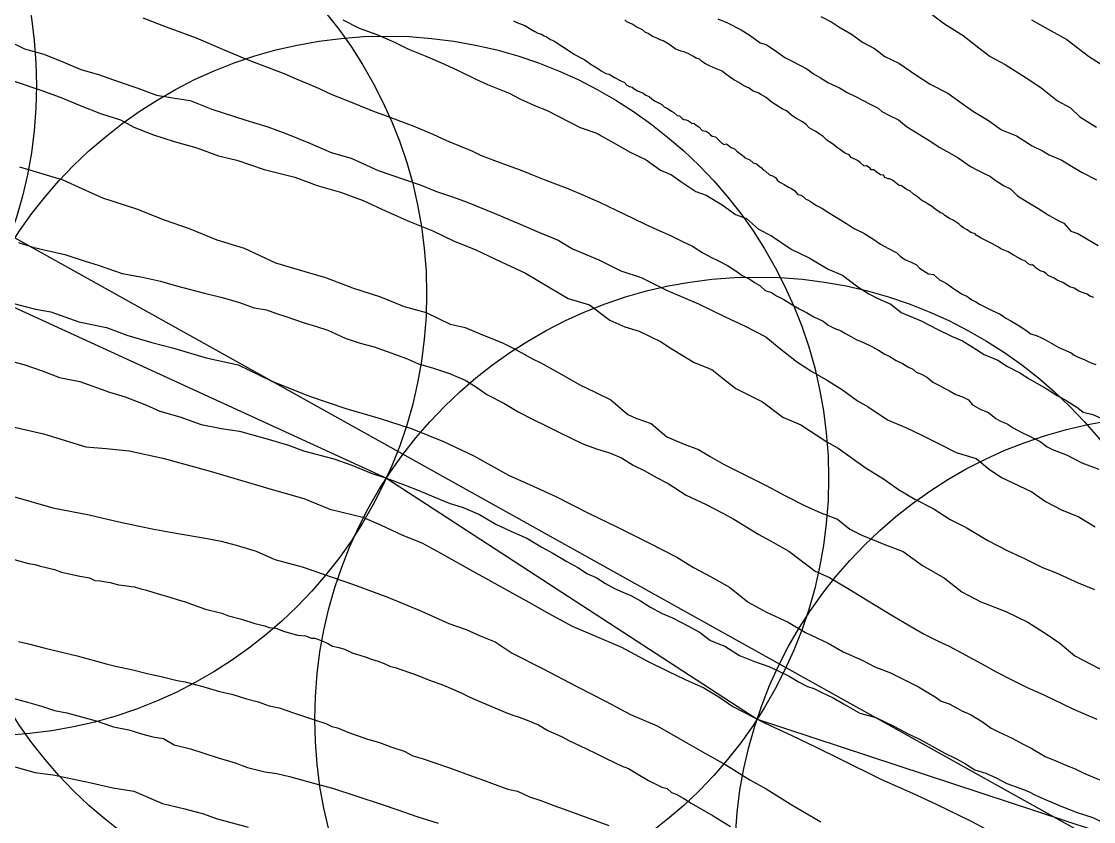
# Model space of a CAD drawing. Header units: millimetres. Extents: x 19067981 to 38137102, y 2652003 to 2652615.
# Drawn here: x 19068220.05 to 19068229.74, y 2652515.33 to 2652522.57 of the extents above; entities that cross this region are included whole.
import ezdxf

# ---------------------------------------------------------------- set-up
doc = ezdxf.new("R2010")
doc.units = ezdxf.units.MM

msp = doc.modelspace()

# ---------------------------------------------------------------- linework, layer by layer
at = {"color": 2}
msp.add_line((19068213.0485, 2652524.475), (19068232.9502, 2652513.3862), dxfattribs=at)
at = {"color": 1}
msp.add_lwpolyline([(19068213.0485, 2652524.475), (19068216.1817, 2652521.9885), (19068219.7101, 2652520.1042), (19068223.3459, 2652518.4365), (19068226.6995, 2652516.2564), (19068230.4981, 2652515.0032), (19068234.4585, 2652514.4417), (19068237.8622, 2652516.3849)], dxfattribs=at)
for points in [[(19068228.2217, 2652522.6773), (19068228.3954, 2652522.5462), (19068228.562, 2652522.4405), (19068228.7059, 2652522.3293), (19068228.8081, 2652522.2503), (19068228.9432, 2652522.1801), (19068229.1315, 2652522.0574), (19068229.2659, 2652521.9699), (19068229.4174, 2652521.8504), (19068229.5348, 2652521.7872), (19068229.6194, 2652521.7069), (19068229.7676, 2652521.6136)], [(19068221.1436, 2652522.6029), (19068221.3551, 2652522.5203), (19068221.6272, 2652522.4197), (19068221.8635, 2652522.3178), (19068222.0871, 2652522.2236), (19068222.3416, 2652522.1268), (19068222.4274, 2652522.0945), (19068222.5294, 2652522.0492), (19068222.6536, 2652521.9997), (19068222.7381, 2652521.9625), (19068222.8529, 2652521.908), (19068222.9765, 2652521.8593), (19068223.1036, 2652521.8095), (19068223.2203, 2652521.7614), (19068223.3775, 2652521.7025), (19068223.5941, 2652521.6217), (19068223.7672, 2652521.5482), (19068223.8911, 2652521.4929), (19068224.0065, 2652521.4435), (19068224.12, 2652521.3979), (19068224.1984, 2652521.3601), (19068224.3253, 2652521.3094), (19068224.4724, 2652521.255), (19068224.5574, 2652521.2258), (19068224.6519, 2652521.1871), (19068224.7895, 2652521.1333), (19068224.9889, 2652521.0565), (19068225.1287, 2652520.9967), (19068225.2739, 2652520.9321), (19068225.4238, 2652520.8614), (19068225.5804, 2652520.7873), (19068225.6882, 2652520.7348), (19068225.7918, 2652520.6864), (19068225.9167, 2652520.6307), (19068226.0247, 2652520.5791), (19068226.1141, 2652520.534), (19068226.2077, 2652520.4746), (19068226.2807, 2652520.4363), (19068226.3444, 2652520.4056), (19068226.432, 2652520.3599), (19068226.5062, 2652520.3116), (19068226.5641, 2652520.2708), (19068226.6326, 2652520.2355), (19068226.6755, 2652520.2061), (19068226.7246, 2652520.1784), (19068226.7714, 2652520.1356), (19068226.8297, 2652520.1156), (19068226.8732, 2652520.0848), (19068226.9422, 2652520.0534), (19068227.0134, 2652520.0088), (19068227.0803, 2652519.9693), (19068227.1453, 2652519.9366), (19068227.2136, 2652519.8964), (19068227.2953, 2652519.8576), (19068227.3431, 2652519.8206), (19068227.4021, 2652519.7918), (19068227.461, 2652519.7691), (19068227.4925, 2652519.7477), (19068227.5541, 2652519.7142), (19068227.5943, 2652519.6902), (19068227.6608, 2652519.6651), (19068227.7318, 2652519.6297), (19068227.7987, 2652519.5949), (19068227.8476, 2652519.5628), (19068227.9012, 2652519.5361), (19068227.9571, 2652519.5016), (19068228.0147, 2652519.4736), (19068228.0636, 2652519.4435), (19068228.1064, 2652519.4214), (19068228.1366, 2652519.394), (19068228.1861, 2652519.3759), (19068228.2399, 2652519.3481), (19068228.2901, 2652519.3039), (19068228.349, 2652519.2738), (19068228.3986, 2652519.2478), (19068228.4394, 2652519.227), (19068228.497, 2652519.1923), (19068228.5575, 2652519.1718), (19068228.6117, 2652519.1444), (19068228.6479, 2652519.101), (19068228.7222, 2652519.0575), (19068228.7925, 2652519.0294), (19068228.8583, 2652518.9755), (19068228.9011, 2652518.9521), (19068228.962, 2652518.9287), (19068229.0143, 2652518.892), (19068229.0558, 2652518.8699), (19068229.0879, 2652518.8538), (19068229.1687, 2652518.8134), (19068229.2597, 2652518.7679), (19068229.3227, 2652518.7204), (19068229.3702, 2652518.6957), (19068229.5049, 2652518.6449), (19068229.6377, 2652518.5764), (19068229.7888, 2652518.5175)], [(19068222.9513, 2652522.5821), (19068223.0991, 2652522.5088), (19068223.26, 2652522.4512), (19068223.4183, 2652522.3816), (19068223.5457, 2652522.3186), (19068223.6959, 2652522.2584), (19068223.8711, 2652522.1817), (19068223.9945, 2652522.1254), (19068224.1554, 2652522.0478), (19068224.2613, 2652521.9982), (19068224.4562, 2652521.9198), (19068224.5594, 2652521.8649), (19068224.7016, 2652521.8019), (19068224.7955, 2652521.7658), (19068225.0975, 2652521.6085), (19068225.241, 2652521.5617), (19068225.4046, 2652521.4719), (19068225.544, 2652521.3902), (19068225.6969, 2652521.3166), (19068225.826, 2652521.2235), (19068225.9237, 2652521.1809), (19068226.008, 2652521.1207), (19068226.146, 2652521.0297), (19068226.2377, 2652520.9969), (19068226.3841, 2652520.9097), (19068226.5043, 2652520.8224), (19068226.6041, 2652520.7869), (19068226.7112, 2652520.6896), (19068226.8305, 2652520.6279), (19068227.0061, 2652520.5074), (19068227.1707, 2652520.4293), (19068227.3408, 2652520.3279), (19068227.4708, 2652520.2717), (19068227.6106, 2652520.168), (19068227.7089, 2652520.1044), (19068227.7864, 2652520.0643), (19068227.9082, 2652520.0117), (19068228.0024, 2652519.9357), (19068228.1823, 2652519.8597), (19068228.3346, 2652519.7809), (19068228.4626, 2652519.719), (19068228.5568, 2652519.6776), (19068228.6454, 2652519.625), (19068228.7534, 2652519.5559), (19068228.8752, 2652519.5034), (19068228.9652, 2652519.4453), (19068229.0745, 2652519.3886), (19068229.159, 2652519.3361), (19068229.3147, 2652519.2466), (19068229.413, 2652519.183), (19068229.5002, 2652519.136), (19068229.6012, 2652519.0724), (19068229.6497, 2652519.0323), (19068229.7355, 2652519.0129), (19068229.9113, 2652518.9327)], [(19068224.4972, 2652522.5747), (19068224.5273, 2652522.5593), (19068224.5729, 2652522.5423), (19068224.5976, 2652522.5323), (19068224.652, 2652522.498), (19068224.689, 2652522.4764), (19068224.7161, 2652522.4633), (19068224.7485, 2652522.4533), (19068224.774, 2652522.4386), (19068224.7933, 2652522.4309), (19068224.8319, 2652522.4062), (19068224.8621, 2652522.3939), (19068224.8883, 2652522.3762), (19068224.9488, 2652522.3349), (19068225.0006, 2652522.3033), (19068225.04, 2652522.277), (19068225.098, 2652522.2413), (19068225.1413, 2652522.2228), (19068225.1977, 2652522.1796), (19068225.2355, 2652522.1588), (19068225.2749, 2652522.1348), (19068225.2888, 2652522.121), (19068225.3321, 2652522.097), (19068225.3622, 2652522.0924), (19068225.4101, 2652522.0608), (19068225.4676, 2652522.0303), (19068225.4977, 2652522.0195), (19068225.5216, 2652521.9917), (19068225.544, 2652521.9794), (19068225.5688, 2652521.9732), (19068225.5888, 2652521.9601), (19068225.6182, 2652521.9408), (19068225.6699, 2652521.9208), (19068225.6931, 2652521.9015), (19068225.7225, 2652521.8884), (19068225.7464, 2652521.8683), (19068225.7727, 2652521.8498), (19068225.837, 2652521.8163), (19068225.8579, 2652521.797), (19068225.8942, 2652521.7793), (19068225.9251, 2652521.7577), (19068225.9467, 2652521.7453), (19068225.9762, 2652521.7173), (19068225.9962, 2652521.715), (19068226.021, 2652521.6918), (19068226.0372, 2652521.6818), (19068226.0565, 2652521.6779), (19068226.0774, 2652521.6687), (19068226.0967, 2652521.6579), (19068226.1098, 2652521.6448), (19068226.1268, 2652521.6494), (19068226.1476, 2652521.6301), (19068226.1708, 2652521.6147), (19068226.2011, 2652521.5828), (19068226.2174, 2652521.5804), (19068226.2382, 2652521.5774), (19068226.2583, 2652521.5619), (19068226.2761, 2652521.5473), (19068226.294, 2652521.5293), (19068226.3241, 2652521.5247), (19068226.3418, 2652521.5062), (19068226.3619, 2652521.4846), (19068226.3797, 2652521.4668), (19068226.4005, 2652521.4568), (19068226.4214, 2652521.4622), (19068226.464, 2652521.4282), (19068226.4934, 2652521.4166), (19068226.5166, 2652521.3943), (19068226.5397, 2652521.3781), (19068226.5621, 2652521.3619), (19068226.5814, 2652521.3449), (19068226.5876, 2652521.3341), (19068226.6325, 2652521.3154), (19068226.6634, 2652521.2899), (19068226.6928, 2652521.2791), (19068226.7167, 2652521.2606), (19068226.7376, 2652521.2444), (19068226.7553, 2652521.2275), (19068226.7746, 2652521.2136), (19068226.8118, 2652521.1801), (19068226.8396, 2652521.1732), (19068226.8643, 2652521.1555), (19068226.8852, 2652521.1292), (19068226.9099, 2652521.1123), (19068226.9447, 2652521.0937), (19068226.9835, 2652521.0702), (19068227.0098, 2652521.0571), (19068227.0414, 2652521.0355), (19068227.0685, 2652521.0015), (19068227.0971, 2652520.9977), (19068227.1156, 2652520.9853), (19068227.1411, 2652520.9622), (19068227.165, 2652520.9529), (19068227.2371, 2652520.9034), (19068227.2848, 2652520.8792), (19068227.3443, 2652520.8393), (19068227.4007, 2652520.8065), (19068227.5073, 2652520.742), (19068227.5723, 2652520.6975), (19068227.6642, 2652520.6518), (19068227.7464, 2652520.6017), (19068227.8161, 2652520.5548), (19068227.8881, 2652520.5149), (19068227.962, 2652520.4746), (19068227.9917, 2652520.4464), (19068228.0363, 2652520.4136), (19068228.0912, 2652520.3909), (19068228.1397, 2652520.3651), (19068228.1695, 2652520.3377), (19068228.2495, 2652520.285), (19068228.2957, 2652520.278), (19068228.3481, 2652520.2319), (19068228.374, 2652520.2186), (19068228.4178, 2652520.1935), (19068228.4665, 2652520.1588), (19068228.5033, 2652520.1353), (19068228.5534, 2652520.1009), (19068228.5973, 2652520.0822), (19068228.6411, 2652520.0509), (19068228.6764, 2652520.0329), (19068228.7116, 2652520.011), (19068228.7414, 2652519.9969), (19068228.8238, 2652519.952), (19068228.8982, 2652519.9199), (19068228.9491, 2652519.8855), (19068228.9937, 2652519.8589), (19068229.0603, 2652519.8214), (19068229.1396, 2652519.7698), (19068229.1755, 2652519.7438), (19068229.2316, 2652519.7242), (19068229.2709, 2652519.705), (19068229.3014, 2652519.6908), (19068229.4284, 2652519.6179), (19068229.5406, 2652519.5691), (19068229.5657, 2652519.5485), (19068229.5967, 2652519.5338), (19068229.6637, 2652519.5085), (19068229.7114, 2652519.484), (19068229.7626, 2652519.4663)], [(19068229.7458, 2652520.0717), (19068229.7074, 2652520.0835), (19068229.6836, 2652520.1019), (19068229.6479, 2652520.1138), (19068229.6078, 2652520.1278), (19068229.5655, 2652520.157), (19068229.5276, 2652520.1678), (19068229.4919, 2652520.1873), (19068229.4718, 2652520.2025), (19068229.4133, 2652520.2268), (19068229.3847, 2652520.2455), (19068229.3578, 2652520.2588), (19068229.3305, 2652520.2711), (19068229.313, 2652520.2878), (19068229.2894, 2652520.3047), (19068229.2583, 2652520.3136), (19068229.2224, 2652520.3375), (19068229.2091, 2652520.3503), (19068229.1895, 2652520.3657), (19068229.1772, 2652520.3627), (19068229.1499, 2652520.3769), (19068229.1269, 2652520.3987), (19068229.0941, 2652520.4107), (19068229.0161, 2652520.4559), (19068228.9713, 2652520.4854), (19068228.909, 2652520.5083), (19068228.8751, 2652520.528), (19068228.8226, 2652520.5607), (19068228.7669, 2652520.5869), (19068228.7265, 2652520.6076), (19068228.6805, 2652520.636), (19068228.6704, 2652520.6485), (19068228.6333, 2652520.6594), (19068228.6005, 2652520.6845), (19068228.5611, 2652520.7053), (19068228.5425, 2652520.7184), (19068228.5261, 2652520.7347), (19068228.4726, 2652520.7718), (19068228.4387, 2652520.786), (19068228.3982, 2652520.8144), (19068228.3797, 2652520.8308), (19068228.3589, 2652520.8362), (19068228.3337, 2652520.8548), (19068228.3084, 2652520.8717), (19068228.2767, 2652520.8968), (19068228.2417, 2652520.9197), (19068228.2122, 2652520.9361), (19068228.1892, 2652520.9481), (19068228.1499, 2652520.9809), (19068228.1138, 2652521.0049), (19068228.0821, 2652521.0376), (19068228.0504, 2652521.0496), (19068228.022, 2652521.0704), (19068227.999, 2652521.0857), (19068227.987, 2652521.0824), (19068227.9246, 2652521.1318), (19068227.8995, 2652521.1449), (19068227.8853, 2652521.146), (19068227.8555, 2652521.1581), (19068227.8424, 2652521.1778), (19068227.8162, 2652521.1822), (19068227.7768, 2652521.2073), (19068227.7561, 2652521.2258), (19068227.7309, 2652521.2269), (19068227.7211, 2652521.2411), (19068227.6872, 2652521.2629), (19068227.6675, 2652521.2608), (19068227.6315, 2652521.2913), (19068227.6085, 2652521.311), (19068227.5514, 2652521.3364), (19068227.5306, 2652521.3604), (19068227.4891, 2652521.379), (19068227.4541, 2652521.4063), (19068227.4169, 2652521.4325), (19068227.3929, 2652521.4532), (19068227.3261, 2652521.4973), (19068227.2955, 2652521.5268), (19068227.2594, 2652521.5519), (19068227.231, 2652521.5716), (19068227.2124, 2652521.5814), (19068227.1698, 2652521.6065), (19068227.1435, 2652521.6349), (19068227.1096, 2652521.66), (19068227.0559, 2652521.691), (19068227.0122, 2652521.7183), (19068226.9652, 2652521.7598), (19068226.9258, 2652521.7795), (19068226.9105, 2652521.7871), (19068226.826, 2652521.8419), (19068226.7801, 2652521.8791), (19068226.7342, 2652521.9064), (19068226.7102, 2652521.9216), (19068226.6632, 2652521.9391), (19068226.6271, 2652521.9642), (19068226.5801, 2652521.9871), (19068226.5342, 2652522.0177), (19068226.4948, 2652522.0384), (19068226.4708, 2652522.0537), (19068226.416, 2652522.0903), (19068226.3843, 2652522.1187), (19068226.323, 2652522.1438), (19068226.2684, 2652522.1667), (19068226.2334, 2652522.1842), (19068226.2003, 2652522.2074), (19068226.1774, 2652522.2281), (19068226.149, 2652522.2368), (19068226.1173, 2652522.2532), (19068226.0746, 2652522.2794), (19068226.0375, 2652522.2936), (19068226.008, 2652522.3002), (19068225.9588, 2652522.322), (19068225.9019, 2652522.3624), (19068225.8502, 2652522.3945), (19068225.824, 2652522.4021), (19068225.7868, 2652522.4196), (19068225.7519, 2652522.4327), (19068225.7147, 2652522.46), (19068225.6885, 2652522.4687), (19068225.6622, 2652522.4916), (19068225.6043, 2652522.5189), (19068225.5704, 2652522.5451), (19068225.5211, 2652522.5661), (19068225.5025, 2652522.5846)], [(19068226.3432, 2652522.5931), (19068226.4306, 2652522.5551), (19068226.5556, 2652522.4919), (19068226.6367, 2652522.442), (19068226.7277, 2652522.376), (19068226.782, 2652522.3592), (19068226.8735, 2652522.2966), (19068226.9508, 2652522.243), (19068227.0057, 2652522.2156), (19068227.0858, 2652522.174), (19068227.1488, 2652522.141), (19068227.2087, 2652522.0955), (19068227.2735, 2652522.0575), (19068227.3442, 2652522.0135), (19068227.4452, 2652521.9687), (19068227.5132, 2652521.9257), (19068227.5894, 2652521.8908), (19068227.7269, 2652521.8182), (19068227.7937, 2652521.7833), (19068227.8274, 2652521.7546), (19068227.8904, 2652521.7198), (19068227.9793, 2652521.679), (19068228.0504, 2652521.6186), (19068228.1691, 2652521.5454), (19068228.2558, 2652521.4924), (19068228.3519, 2652521.4295), (19068228.4382, 2652521.3812), (19068228.5181, 2652521.3357), (19068228.6292, 2652521.2557), (19068228.6934, 2652521.2221), (19068228.7415, 2652521.2002), (19068228.8101, 2652521.1666), (19068228.8435, 2652521.1382), (19068228.9265, 2652521.0858), (19068228.9901, 2652521.0534), (19068229.0556, 2652520.9905), (19068229.1432, 2652520.9359), (19068229.2392, 2652520.8805), (19068229.3403, 2652520.812), (19068229.4272, 2652520.7649), (19068229.4721, 2652520.7437), (19068229.537, 2652520.6714), (19068229.6, 2652520.6496), (19068229.68, 2652520.6013), (19068229.7836, 2652520.5415)], [(19068227.2751, 2652522.6125), (19068227.374, 2652522.5627), (19068227.4372, 2652522.5188), (19068227.5545, 2652522.4524), (19068227.6517, 2652522.381), (19068227.762, 2652522.3242), (19068227.8547, 2652522.2516), (19068227.9802, 2652522.1912), (19068228.1351, 2652522.0846), (19068228.2655, 2652521.9998), (19068228.4251, 2652521.9189), (19068228.5537, 2652521.8254), (19068228.6552, 2652521.7529), (19068228.7928, 2652521.673), (19068228.9092, 2652521.5882), (19068229.0448, 2652521.5349), (19068229.1875, 2652521.4426), (19068229.2803, 2652521.3981), (19068229.3407, 2652521.3623), (19068229.4557, 2652521.3137), (19068229.5432, 2652521.2604), (19068229.6404, 2652521.2013), (19068229.7681, 2652521.1355)], [(19068229.1802, 2652522.5842), (19068229.3308, 2652522.5), (19068229.5018, 2652522.4043), (19068229.6963, 2652522.2553), (19068229.9221, 2652522.1099)], [(19068219.9125, 2652522.4), (19068220.0731, 2652522.3216), (19068220.2488, 2652522.2731), (19068220.4207, 2652522.2022), (19068220.5832, 2652522.135), (19068220.7439, 2652522.0884), (19068220.9308, 2652522.0231), (19068221.0996, 2652521.9661), (19068221.2659, 2652521.9027), (19068221.4135, 2652521.8766), (19068221.5704, 2652521.8542), (19068221.7685, 2652521.774), (19068222.074, 2652521.6764), (19068222.2739, 2652521.6167), (19068222.4383, 2652521.5551), (19068222.6588, 2652521.4637), (19068222.8475, 2652521.3816), (19068223.0269, 2652521.3312), (19068223.2705, 2652521.2203), (19068223.5115, 2652521.1382), (19068223.6516, 2652521.0897), (19068223.7992, 2652521.0299), (19068223.9524, 2652520.9777), (19068224.0776, 2652520.9329), (19068224.3215, 2652520.8331), (19068224.557, 2652520.7342), (19068224.7307, 2652520.6596), (19068224.8989, 2652520.5906), (19068225.0297, 2652520.5103), (19068225.2674, 2652520.4127), (19068225.4673, 2652520.3119), (19068225.651, 2652520.2533), (19068225.8864, 2652520.1358), (19068226.1686, 2652520.0126), (19068226.4115, 2652519.8969), (19068226.5844, 2652519.8137), (19068226.7787, 2652519.7148), (19068226.9002, 2652519.6159), (19068227.0553, 2652519.4909), (19068227.1935, 2652519.4014), (19068227.328, 2652519.3267), (19068227.4724, 2652519.2362), (19068227.6069, 2652519.1373), (19068227.7041, 2652519.0813), (19068227.8779, 2652518.9656), (19068228.0516, 2652518.8928), (19068228.1903, 2652518.8245), (19068228.3641, 2652518.7368), (19068228.5005, 2652518.6697), (19068228.6817, 2652518.6156), (19068228.7994, 2652518.5167), (19068228.9085, 2652518.4429), (19068229.0692, 2652518.3683), (19068229.185, 2652518.3141), (19068229.3065, 2652518.2246), (19068229.4578, 2652518.1462), (19068229.6036, 2652518.0884), (19068229.7568, 2652517.9951)], [(19068219.9785, 2652522.0297), (19068220.2218, 2652521.9481), (19068220.3951, 2652521.8839), (19068220.578, 2652521.8081), (19068220.7603, 2652521.7373), (19068220.9413, 2652521.679), (19068221.062, 2652521.6109), (19068221.2391, 2652521.5429), (19068221.428, 2652521.4826), (19068221.6304, 2652521.4263), (19068221.8289, 2652521.3524), (19068221.9944, 2652521.3135), (19068222.2422, 2652521.2289), (19068222.5185, 2652521.1609), (19068222.719, 2652521.0831), (19068222.9312, 2652521.0229), (19068223.1365, 2652520.9485), (19068223.3447, 2652520.8513), (19068223.555, 2652520.758), (19068223.7658, 2652520.6755), (19068223.9585, 2652520.5822), (19068224.1493, 2652520.5044), (19068224.34, 2652520.415), (19068224.6047, 2652520.2906), (19068224.8266, 2652520.1584), (19068224.989, 2652520.0621), (19068225.1837, 2652520.0057), (19068225.3666, 2652519.8657), (19068225.5029, 2652519.8055), (19068225.6313, 2652519.7666), (19068225.8318, 2652519.6694), (19068225.898, 2652519.6247), (19068226.1286, 2652519.4817), (19068226.2902, 2652519.4195), (19068226.3953, 2652519.334), (19068226.5062, 2652519.2484), (19068226.6386, 2652519.1804), (19068226.7476, 2652519.1279), (19068226.933, 2652518.987), (19068227.0945, 2652518.919), (19068227.2347, 2652518.8296), (19068227.33, 2652518.7654), (19068227.4313, 2652518.7071), (19068227.6769, 2652518.5332), (19068227.8502, 2652518.4243), (19068227.9786, 2652518.333), (19068228.1246, 2652518.2475), (19068228.2929, 2652518.1606), (19068228.4447, 2652518.0614), (19068228.5888, 2652517.9895), (19068228.7854, 2652517.8729), (19068228.9664, 2652517.7776), (19068229.1241, 2652517.7057), (19068229.2798, 2652517.628), (19068229.3985, 2652517.5833), (19068229.6036, 2652517.4908), (19068229.7515, 2652517.4286)], [(19068220.0282, 2652521.2524), (19068220.209, 2652521.1982), (19068220.42, 2652521.136), (19068220.5928, 2652521.0578), (19068220.7777, 2652520.9735), (19068221.0861, 2652520.8722), (19068221.3352, 2652520.7738), (19068221.5623, 2652520.6956), (19068221.8114, 2652520.5932), (19068222.0586, 2652520.517), (19068222.3439, 2652520.3845), (19068222.6081, 2652520.3074), (19068222.797, 2652520.2512), (19068223.0402, 2652520.1589), (19068223.2933, 2652520.0766), (19068223.5063, 2652519.9883), (19068223.7073, 2652519.9341), (19068223.9233, 2652519.8309), (19068224.0599, 2652519.8008), (19068224.2166, 2652519.7326), (19068224.3914, 2652519.6624), (19068224.512, 2652519.6042), (19068224.6667, 2652519.5159), (19068224.7431, 2652519.4798), (19068224.9528, 2652519.3623), (19068225.0955, 2652519.282), (19068225.2341, 2652519.2158), (19068225.3748, 2652519.1456), (19068225.5315, 2652519.0111), (19068225.6018, 2652518.979), (19068225.7413, 2652518.9297), (19068225.8839, 2652518.8113), (19068226.0386, 2652518.7451), (19068226.1692, 2652518.6969), (19068226.2737, 2652518.6327), (19068226.4023, 2652518.5605), (19068226.5349, 2652518.4943), (19068226.7746, 2652518.3729), (19068226.9635, 2652518.2726), (19068227.1282, 2652518.1903), (19068227.2769, 2652518.1241), (19068227.4256, 2652518.0659), (19068227.5368, 2652517.9764), (19068227.6473, 2652517.9202), (19068227.8603, 2652517.8319), (19068228.019, 2652517.7717), (19068228.1958, 2652517.6453), (19068228.3927, 2652517.5309), (19068228.5503, 2652517.4094), (19068228.7231, 2652517.3171), (19068228.9481, 2652517.2308), (19068229.147, 2652517.1325), (19068229.3239, 2652517.0221), (19068229.4364, 2652516.9439), (19068229.572, 2652516.8283), (19068229.7187, 2652516.7541), (19068229.8694, 2652516.6758)], [(19068220.0197, 2652520.57), (19068220.1473, 2652520.5271), (19068220.2502, 2652520.5024), (19068220.4386, 2652520.46), (19068220.6131, 2652520.4028), (19068220.7486, 2652520.3611), (19068220.957, 2652520.2883), (19068221.1393, 2652520.2545), (19068221.3047, 2652520.2194), (19068221.4493, 2652520.1764), (19068221.7003, 2652520.1107), (19068221.8475, 2652520.0743), (19068222.009, 2652520.0275), (19068222.1509, 2652519.978), (19068222.2616, 2652519.9585), (19068222.3528, 2652519.926), (19068222.4453, 2652519.8974), (19068222.593, 2652519.8435), (19068222.7141, 2652519.8097), (19068222.8157, 2652519.7745), (19068222.972, 2652519.7043), (19068223.1101, 2652519.6575), (19068223.2364, 2652519.625), (19068223.3523, 2652519.582), (19068223.529, 2652519.5177), (19068223.6358, 2652519.4696), (19068223.7726, 2652519.4331), (19068223.9172, 2652519.3837), (19068224.0578, 2652519.3226), (19068224.1516, 2652519.2653), (19068224.2537, 2652519.193), (19068224.41, 2652519.1137), (19068224.5429, 2652519.0343), (19068224.6744, 2652518.968), (19068224.8047, 2652518.9042), (19068224.918, 2652518.8457), (19068225.1218, 2652518.7485), (19068225.2469, 2652518.703), (19068225.3745, 2652518.6614), (19068225.4722, 2652518.6197), (19068225.579, 2652518.5534), (19068225.6832, 2652518.5027), (19068225.7848, 2652518.4441), (19068225.8955, 2652518.3869), (19068226.0564, 2652518.2822), (19068226.2387, 2652518.1989), (19068226.3885, 2652518.1196), (19068226.4901, 2652518.0663), (19068226.7157, 2652517.9264), (19068226.8408, 2652517.8588), (19068226.9866, 2652517.7768), (19068227.2242, 2652517.5937), (19068227.3531, 2652517.5365), (19068227.5328, 2652517.4312), (19068227.7035, 2652517.3258), (19068227.9268, 2652517.1896), (19068228.0792, 2652517.1011), (19068228.2094, 2652517.0257), (19068228.3371, 2652516.9607), (19068228.4361, 2652516.9177), (19068228.5468, 2652516.8566), (19068228.731, 2652516.7568), (19068228.86, 2652516.6827), (19068229.0163, 2652516.6072), (19068229.1426, 2652516.5435), (19068229.2937, 2652516.4772), (19068229.5546, 2652516.3479), (19068229.6939, 2652516.2881), (19068229.7734, 2652516.2569)], [(19068219.9634, 2652520.021), (19068220.1727, 2652519.9653), (19068220.3123, 2652519.9409), (19068220.5634, 2652519.8503), (19068220.8154, 2652519.801), (19068221.0003, 2652519.7313), (19068221.2236, 2652519.6651), (19068221.412, 2652519.6163), (19068221.7155, 2652519.5257), (19068222.005, 2652519.463), (19068222.3051, 2652519.3167), (19068222.6411, 2652519.1824), (19068222.9795, 2652519.0674), (19068223.29, 2652518.9768), (19068223.5795, 2652518.8827), (19068223.8621, 2652518.7678), (19068224.1377, 2652518.6389), (19068224.4517, 2652518.4647), (19068224.6734, 2652518.3654), (19068224.8792, 2652518.2714), (19068225.1793, 2652518.1181), (19068225.4304, 2652517.9961), (19068225.727, 2652517.8498), (19068225.9747, 2652517.7209), (19068226.1247, 2652517.6269), (19068226.2782, 2652517.5467), (19068226.4491, 2652517.4492), (19068226.6172, 2652517.3133), (19068226.7836, 2652517.224), (19068226.9789, 2652517.1334), (19068227.1371, 2652517.04), (19068227.3411, 2652516.9447), (19068227.4771, 2652516.8643), (19068227.6492, 2652516.7908), (19068227.7644, 2652516.7284), (19068227.906, 2652516.6758), (19068228.0503, 2652516.6037), (19068228.1586, 2652516.5496), (19068228.2421, 2652516.4984), (19068228.3098, 2652516.4567), (19068228.3642, 2652516.4188), (19068228.4375, 2652516.3944), (19068228.51, 2652516.3554), (19068228.5496, 2652516.3301), (19068228.6299, 2652516.2972), (19068228.7389, 2652516.231), (19068228.8148, 2652516.1755), (19068228.8873, 2652516.1377), (19068229.0058, 2652516.0825), (19068229.0998, 2652516.0331), (19068229.1773, 2652515.9946), (19068229.3039, 2652515.9168), (19068229.4017, 2652515.8789), (19068229.4919, 2652515.8383), (19068229.5769, 2652515.8067), (19068229.6489, 2652515.7716), (19068229.733, 2652515.7337), (19068229.8127, 2652515.6997)], [(19068219.873, 2652519.5176), (19068220.0673, 2652519.4644), (19068220.2316, 2652519.4067), (19068220.3912, 2652519.3466), (19068220.5739, 2652519.3097), (19068220.842, 2652519.2149), (19068220.9843, 2652519.1714), (19068221.1775, 2652519.0959), (19068221.298, 2652519.0437), (19068221.4786, 2652518.992), (19068221.6718, 2652518.9209), (19068221.8563, 2652518.8847), (19068222.0189, 2652518.8629), (19068222.1816, 2652518.8165), (19068222.3182, 2652518.7759), (19068222.4605, 2652518.7338), (19068222.5956, 2652518.683), (19068222.8712, 2652518.61), (19068223.0353, 2652518.5535), (19068223.2082, 2652518.4824), (19068223.3476, 2652518.436), (19068223.5161, 2652518.3721), (19068223.641, 2652518.3243), (19068223.7749, 2652518.2685), (19068223.9156, 2652518.21), (19068224.0398, 2652518.1701), (19068224.1876, 2652518.1069), (19068224.3376, 2652518.0198), (19068224.4731, 2652517.9565), (19068224.6218, 2652517.8918), (19068224.7455, 2652517.8154), (19068224.853, 2652517.7566), (19068224.9796, 2652517.6816), (19068225.0776, 2652517.6281), (19068225.1649, 2652517.5705), (19068225.2448, 2652517.5365), (19068225.3276, 2652517.4833), (19068225.4104, 2652517.4375), (19068225.4844, 2652517.4035), (19068225.5584, 2652517.374), (19068225.6456, 2652517.3267), (19068225.7284, 2652517.2736), (19068225.8413, 2652517.2131), (19068225.935, 2652517.1738), (19068226.0727, 2652517.0998), (19068226.1787, 2652517.0418), (19068226.2771, 2652516.9669), (19068226.3427, 2652516.9398), (19068226.4075, 2652516.9153), (19068226.5401, 2652516.831), (19068226.6771, 2652516.7784), (19068226.8052, 2652516.7332), (19068226.891, 2652516.6941), (19068226.9889, 2652516.6445), (19068227.0793, 2652516.5918), (19068227.1561, 2652516.5527), (19068227.2118, 2652516.5332), (19068227.2856, 2652516.4978), (19068227.3883, 2652516.448), (19068227.4816, 2652516.3952), (19068227.6292, 2652516.3094), (19068227.7717, 2652516.2715), (19068227.9351, 2652516.1937), (19068228.0667, 2652516.1238), (19068228.1684, 2652516.0754), (19068228.2815, 2652516.0128), (19068228.3974, 2652515.9492), (19068228.5038, 2652515.898), (19068228.5851, 2652515.8509), (19068228.6696, 2652515.7987), (19068228.7684, 2652515.7674), (19068228.8625, 2652515.7256), (19068228.9594, 2652515.6735), (19068229.0763, 2652515.6317), (19068229.1542, 2652515.6013), (19068229.2159, 2652515.5672), (19068229.2971, 2652515.5326), (19068229.4548, 2652515.4643), (19068229.5955, 2652515.4102), (19068229.7361, 2652515.3675), (19068229.8092, 2652515.3305)], [(19068219.9436, 2652518.9075), (19068220.2452, 2652518.838), (19068220.6275, 2652518.7197), (19068220.8131, 2652518.7048), (19068221.0185, 2652518.6833), (19068221.3244, 2652518.616), (19068221.7322, 2652518.5054), (19068222.0491, 2652518.4123), (19068222.3128, 2652518.3325), (19068222.6004, 2652518.2528), (19068222.8347, 2652518.157), (19068223.133, 2652518.0826), (19068223.2981, 2652518.0107), (19068223.4908, 2652517.9215), (19068223.6672, 2652517.8513), (19068223.8321, 2652517.7611), (19068224.0748, 2652517.6253), (19068224.3247, 2652517.4879), (19068224.6352, 2652517.3132), (19068224.8158, 2652517.2121), (19068225.0267, 2652517.0975), (19068225.2039, 2652517.0234), (19068225.4739, 2652516.9088), (19068225.7074, 2652516.7813), (19068225.8981, 2652516.6886), (19068226.05, 2652516.6161), (19068226.217, 2652516.5403), (19068226.3537, 2652516.4577), (19068226.4786, 2652516.3718), (19068226.7647, 2652516.2223), (19068227.0144, 2652516.1078), (19068227.2219, 2652516.0083), (19068227.4481, 2652515.8971), (19068227.8189, 2652515.7116), (19068228.105, 2652515.5857), (19068228.3181, 2652515.4877), (19068228.6415, 2652515.3302), (19068229.273, 2652514.9886)], [(19068219.7504, 2652518.3353), (19068220.3307, 2652518.1682), (19068220.6572, 2652518.1053), (19068220.9264, 2652518.0424), (19068221.2271, 2652517.9794), (19068221.4591, 2652517.9365), (19068221.7111, 2652517.8936), (19068221.8514, 2652517.8679), (19068221.9889, 2652517.8307), (19068222.1693, 2652517.7764), (19068222.3383, 2652517.702), (19068222.5846, 2652517.6334), (19068223.0476, 2652517.4747), (19068223.3655, 2652517.3574), (19068223.6633, 2652517.2344), (19068223.9125, 2652517.1229), (19068224.0671, 2652517.0685), (19068224.196, 2652517.0113), (19068224.3306, 2652516.9541), (19068224.4852, 2652516.854), (19068224.7581, 2652516.7151), (19068225.0674, 2652516.5521), (19068225.3338, 2652516.4148), (19068225.5543, 2652516.2975), (19068225.7949, 2652516.1946), (19068226.0412, 2652516.0544), (19068226.2318, 2652515.9466), (19068226.4179, 2652515.8437), (19068226.6327, 2652515.7064), (19068226.7816, 2652515.6263), (19068227.0222, 2652515.4747), (19068227.2771, 2652515.326)], [(19068219.9799, 2652517.7017), (19068220.1103, 2652517.6633), (19068220.1664, 2652517.6561), (19068220.2189, 2652517.6398), (19068220.3451, 2652517.6105), (19068220.4091, 2652517.5851), (19068220.4779, 2652517.5695), (19068220.5722, 2652517.5507), (19068220.6624, 2652517.5335), (19068220.7102, 2652517.5112), (19068220.7562, 2652517.5087), (19068220.8095, 2652517.4981), (19068220.8488, 2652517.4924), (19068220.9234, 2652517.4719), (19068221.0008, 2652517.4618), (19068221.0385, 2652517.4561), (19068221.0672, 2652517.452), (19068221.1255, 2652517.4364), (19068221.1763, 2652517.4217), (19068221.2427, 2652517.402), (19068221.2952, 2652517.3857), (19068221.3871, 2652517.3593), (19068221.4642, 2652517.3363), (19068221.5175, 2652517.3191), (19068221.5938, 2652517.2938), (19068221.7097, 2652517.2519), (19068221.8576, 2652517.215), (19068221.9184, 2652517.1895), (19068222.035, 2652517.1608), (19068222.1576, 2652517.1224), (19068222.2471, 2652517.099), (19068222.2825, 2652517.0839), (19068222.3453, 2652517.0782), (19068222.4144, 2652517.0533), (19068222.4889, 2652517.0309), (19068222.544, 2652517.0174), (19068222.6141, 2652517.0086), (19068222.6682, 2652516.99), (19068222.7001, 2652516.9874), (19068222.7315, 2652516.9778), (19068222.7878, 2652516.9555), (19068222.8213, 2652516.938), (19068222.858, 2652516.9162), (19068222.9159, 2652516.9035), (19068222.9665, 2652516.89), (19068223.0053, 2652516.8719), (19068223.0441, 2652516.8523), (19068223.0973, 2652516.8369), (19068223.1717, 2652516.813), (19068223.2084, 2652516.7987), (19068223.2636, 2652516.7844), (19068223.3276, 2652516.7603), (19068223.3829, 2652516.7337), (19068223.4244, 2652516.7247), (19068223.6241, 2652516.6551), (19068223.7261, 2652516.613), (19068223.8635, 2652516.5641), (19068224.0217, 2652516.4944), (19068224.0965, 2652516.4577), (19068224.1699, 2652516.4251), (19068224.2924, 2652516.3748), (19068224.426, 2652516.3162), (19068224.4981, 2652516.2903), (19068224.5294, 2652516.2808), (19068224.5892, 2652516.2577), (19068224.7228, 2652516.2044), (19068224.8058, 2652516.1542), (19068224.9309, 2652516.0985), (19068225.003, 2652516.0604), (19068225.1516, 2652515.9919), (19068225.2496, 2652515.9416), (19068225.3353, 2652515.8995), (19068225.4785, 2652515.8298), (19068225.5357, 2652515.8108), (19068225.62, 2652515.7592), (19068225.718, 2652515.7008), (19068225.8389, 2652515.6397), (19068225.885, 2652515.6286), (19068225.9243, 2652515.5936), (19068225.9679, 2652515.5766), (19068226.0362, 2652515.5382), (19068226.1039, 2652515.4952), (19068226.303, 2652515.3798), (19068226.4596, 2652515.2851)], [(19068220.0188, 2652516.9595), (19068220.0967, 2652516.9419), (19068220.2602, 2652516.8984), (19068220.549, 2652516.829), (19068220.8123, 2652516.7566), (19068220.8977, 2652516.7341), (19068221.0526, 2652516.7017), (19068221.1821, 2652516.6698), (19068221.3105, 2652516.6411), (19068221.4537, 2652516.6066), (19068221.5278, 2652516.5928), (19068221.6852, 2652516.5509), (19068221.8373, 2652516.5055), (19068221.9479, 2652516.4809), (19068222.0825, 2652516.4394), (19068222.1853, 2652516.4118), (19068222.285, 2652516.3762), (19068222.3769, 2652516.3585), (19068222.5146, 2652516.3091), (19068222.6154, 2652516.2785), (19068222.7054, 2652516.2457), (19068222.7993, 2652516.2171), (19068222.8536, 2652516.1905), (19068222.905, 2652516.1776), (19068222.9968, 2652516.1392), (19068223.1759, 2652516.0747), (19068223.2747, 2652516.049), (19068223.3942, 2652516.0017), (19068223.5061, 2652515.9659), (19068223.5861, 2652515.9245), (19068223.6701, 2652515.8998), (19068223.7847, 2652515.8594), (19068223.9273, 2652515.8117), (19068224.122, 2652515.7406), (19068224.2337, 2652515.7021), (19068224.2979, 2652515.6774), (19068224.4454, 2652515.6219), (19068224.5314, 2652515.6032), (19068224.642, 2652515.5539), (19068224.7447, 2652515.5193), (19068224.8605, 2652515.4757), (19068224.9544, 2652515.4412), (19068225.3594, 2652515.2932)], [(19068219.9669, 2652516.4467), (19068220.0989, 2652516.409), (19068220.2258, 2652516.3731), (19068220.3442, 2652516.3337), (19068220.4556, 2652516.3131), (19068220.7223, 2652516.2407), (19068220.8767, 2652516.1859), (19068221.0173, 2652516.1585), (19068221.1305, 2652516.1225), (19068221.2334, 2652516.0951), (19068221.3311, 2652516.0797), (19068221.4272, 2652516.0249), (19068221.5736, 2652515.9863), (19068221.824, 2652515.9058), (19068221.9784, 2652515.8596), (19068222.0916, 2652515.8185), (19068222.2459, 2652515.7791), (19068222.354, 2652515.7637), (19068222.4689, 2652515.738), (19068222.6879, 2652515.6773), (19068222.8594, 2652515.631), (19068223.079, 2652515.5591), (19068223.3002, 2652515.4872), (19068223.4494, 2652515.4341), (19068223.6209, 2652515.3741), (19068223.8147, 2652515.3142)], [(19068219.9877, 2652515.8252), (19068220.1665, 2652515.7739), (19068220.3312, 2652515.7527), (19068220.6757, 2652515.6794), (19068220.8723, 2652515.6335), (19068221.0635, 2652515.6052), (19068221.3219, 2652515.4938), (19068221.5238, 2652515.4443), (19068221.692, 2652515.3983), (19068221.8053, 2652515.3576), (19068222.095, 2652515.2788)]]:
    msp.add_lwpolyline(points)
for centre in [(19068216.1817, 2652521.9885), (19068219.7101, 2652520.1042), (19068223.3459, 2652518.4365), (19068226.6995, 2652516.2564), (19068230.4981, 2652515.0032)]:
    msp.add_circle(centre, 4)

doc.saveas('drawing.dxf')
